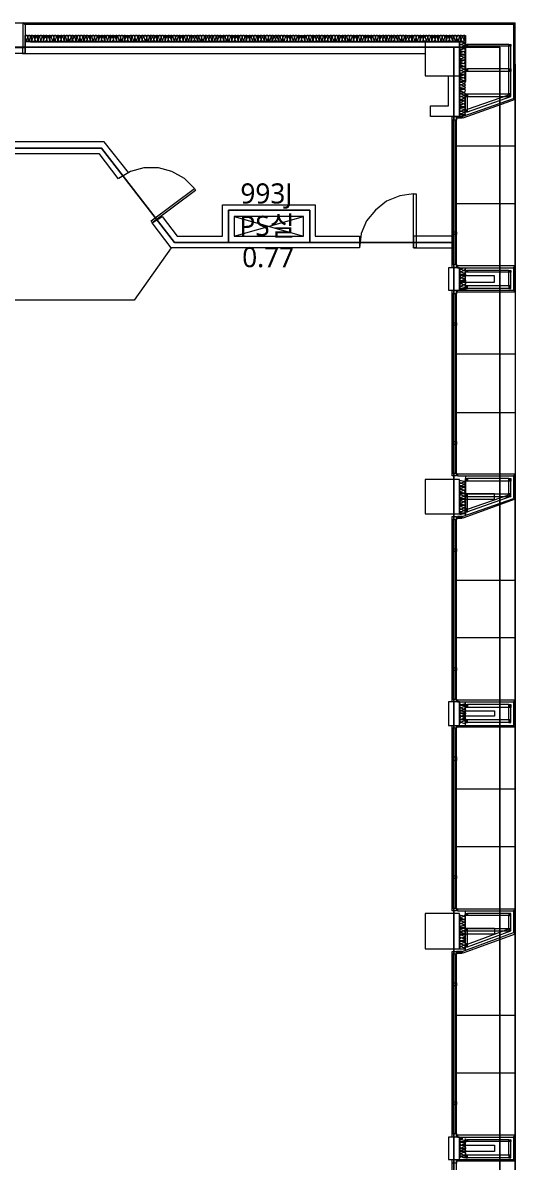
# Model space of a CAD drawing. Header units: millimetres. Extents: x -4048 to 127016, y -1911 to 106724.
# Drawn here: x 73513 to 82012, y 68490 to 88164 of the extents above; entities that cross this region are included whole.
import ezdxf

# ---------------------------------------------------------------- set-up
doc = ezdxf.new("R2010")
doc.units = ezdxf.units.MM
doc.layers.add('PDF_문자', color=7, linetype='Continuous')
doc.layers.add('PDF_형상', color=7, linetype='Continuous')
doc.styles.add('PDF 맑은 고딕', font='malgun.ttf')

msp = doc.modelspace()

# ---------------------------------------------------------------- linework, layer by layer
at = {"layer": 'PDF_형상', "lineweight": 5}
for points in [[(72323, 88164), (73520, 88164)], [(73552, 87635), (72292, 87635), (72292, 87946), (62245, 87946)], [(81141, 86562), (81126, 86562), (81079, 86547), (81063, 86547), (81048, 86562), (81048, 86578), (81063, 86578), (81079, 86578), (81126, 86578), (81141, 86578), (81157, 86593), (81141, 86609), (81126, 86609), (81079, 86593), (81063, 86593), (81048, 86609), (81048, 86624), (81063, 86640), (81079, 86640), (81063, 86640), (81048, 86656), (81048, 86671), (81063, 86687), (81079, 86687), (81126, 86671), (81141, 86671), (81157, 86687), (81141, 86702), (81126, 86702), (81079, 86702), (81063, 86702), (81048, 86702), (81048, 86718), (81063, 86733), (81079, 86733), (81126, 86718), (81141, 86718), (81157, 86733), (81141, 86749), (81126, 86764), (81079, 86749), (81063, 86749), (81048, 86764), (81048, 86780), (81063, 86780), (81079, 86780), (81126, 86764), (81141, 86780), (81157, 86796), (81141, 86811), (81126, 86811), (81079, 86796), (81063, 86796), (81048, 86811), (81048, 86827), (81063, 86827), (81079, 86827), (81126, 86827), (81141, 86827), (81157, 86842), (81141, 86858), (81126, 86858), (81079, 86842), (81063, 86842), (81048, 86858), (81048, 86873), (81063, 86889), (81079, 86889), (81063, 86889), (81048, 86904), (81048, 86920), (81063, 86936), (81079, 86936), (81126, 86920), (81141, 86920), (81157, 86936), (81141, 86951), (81126, 86951), (81079, 86951), (81063, 86951), (81048, 86951), (81048, 86967), (81063, 86982), (81079, 86982), (81126, 86967), (81141, 86967), (81157, 86998), (81141, 87013), (81126, 87013), (81079, 86998), (81063, 86998), (81048, 87013), (81048, 87029), (81063, 87029), (81079, 87029), (81126, 87029), (81141, 87029), (81157, 87044), (81141, 87060), (81126, 87060), (81079, 87044), (81063, 87044), (81048, 87060), (81048, 87075), (81063, 87091), (81079, 87091), (81063, 87091), (81048, 87107), (81048, 87122), (81063, 87138), (81079, 87138), (81126, 87122), (81141, 87122), (81157, 87138), (81141, 87153), (81126, 87153), (81079, 87153), (81063, 87153), (81048, 87153), (81048, 87169), (81063, 87184), (81079, 87184), (81126, 87169), (81141, 87169), (81157, 87184), (81141, 87200), (81126, 87215), (81079, 87200), (81063, 87200), (81048, 87200), (81048, 87215), (81063, 87231), (81079, 87231), (81126, 87215), (81141, 87231), (81157, 87247), (81141, 87262), (81126, 87262), (81079, 87247), (81063, 87247), (81048, 87262), (81048, 87278), (81063, 87278), (81079, 87278), (81126, 87278), (81141, 87278), (81157, 87293), (81141, 87309), (81126, 87309), (81079, 87293), (81063, 87293), (81048, 87309), (81048, 87324), (81063, 87340), (81079, 87340), (81063, 87340), (81048, 87355), (81048, 87371), (81063, 87387), (81079, 87387), (81126, 87371), (81141, 87371), (81157, 87387), (81141, 87402), (81126, 87402), (81079, 87402), (81063, 87402), (81048, 87402), (81048, 87418), (81063, 87433), (81079, 87433), (81126, 87418), (81141, 87418), (81157, 87433), (81141, 87464), (81126, 87464), (81079, 87449), (81063, 87449), (81048, 87464), (81048, 87480), (81063, 87480), (81079, 87480), (81126, 87464), (81141, 87480), (81157, 87495), (81141, 87511), (81126, 87511), (81079, 87495), (81063, 87495), (81048, 87511), (81048, 87527), (81063, 87527), (81079, 87527), (81126, 87527), (81141, 87527), (81157, 87542), (81141, 87558), (81126, 87558), (81079, 87542), (81063, 87542), (81048, 87558), (81048, 87573), (81063, 87589), (81079, 87589), (81126, 87573), (81141, 87573), (81157, 87589), (81141, 87604), (81126, 87604), (81079, 87604), (81063, 87604), (81048, 87604), (81048, 87620), (81063, 87635), (81079, 87635), (81126, 87620), (81141, 87620), (81157, 87635), (81141, 87651), (81126, 87666), (81079, 87651), (81063, 87651), (81048, 87651), (81048, 87666), (81063, 87682), (81079, 87682), (81126, 87666), (81141, 87666), (81157, 87698), (81141, 87713), (81126, 87713), (81079, 87698), (81063, 87698), (81048, 87713), (81048, 87729), (81063, 87729), (81079, 87729), (81126, 87729), (81141, 87729), (81157, 87744), (81141, 87760), (81126, 87760), (81079, 87744), (81063, 87744), (81048, 87760), (81048, 87775), (81063, 87791), (81079, 87791), (81063, 87791), (81048, 87806), (81048, 87822), (81063, 87838), (81079, 87838), (81126, 87822), (81141, 87822), (81157, 87838), (81141, 87853), (81141, 87869), (81141, 87915), (81141, 87931), (81141, 87946), (81126, 87946), (81110, 87931), (81110, 87915), (81126, 87869), (81126, 87853), (81110, 87838), (81079, 87853), (81079, 87869), (81095, 87915), (81095, 87931), (81079, 87946), (81063, 87946), (81063, 87931), (81063, 87915), (81063, 87869), (81063, 87853), (81048, 87838), (81032, 87853), (81032, 87869), (81048, 87915), (81048, 87931), (81032, 87946), (81017, 87946), (81017, 87931), (81001, 87915), (81001, 87931), (80986, 87946), (80970, 87946), (80955, 87931), (80955, 87915), (80970, 87869), (80970, 87853), (80955, 87838), (80939, 87853), (80939, 87869), (80939, 87915), (80939, 87931), (80939, 87946), (80924, 87946), (80908, 87931), (80908, 87915), (80924, 87869), (80924, 87853), (80908, 87838), (80892, 87853), (80877, 87869), (80892, 87915), (80892, 87931), (80892, 87946), (80877, 87946), (80861, 87931), (80861, 87915), (80877, 87869), (80861, 87853), (80846, 87838), (80830, 87853), (80830, 87869), (80846, 87915), (80846, 87931), (80830, 87946), (80815, 87946), (80815, 87931), (80815, 87915), (80815, 87869), (80815, 87853), (80799, 87838), (80784, 87853), (80784, 87869), (80799, 87915), (80799, 87931), (80784, 87946), (80768, 87946), (80752, 87931), (80752, 87915), (80752, 87931), (80737, 87946), (80721, 87946), (80706, 87931), (80706, 87915), (80721, 87869), (80721, 87853), (80706, 87838), (80690, 87853), (80690, 87869), (80690, 87915), (80690, 87931), (80690, 87946), (80675, 87946), (80659, 87931), (80659, 87915), (80675, 87869), (80675, 87853), (80659, 87838), (80644, 87853), (80628, 87869), (80644, 87915), (80644, 87931), (80628, 87946), (80612, 87946), (80612, 87931), (80612, 87915), (80628, 87869), (80612, 87853), (80597, 87838), (80581, 87853), (80581, 87869), (80597, 87915), (80597, 87931), (80581, 87946), (80566, 87946), (80566, 87931), (80566, 87915), (80566, 87869), (80566, 87853), (80550, 87838), (80535, 87853), (80535, 87869), (80550, 87915), (80550, 87931), (80535, 87946), (80519, 87946), (80504, 87931), (80504, 87915), (80488, 87931), (80488, 87946), (80472, 87946), (80457, 87931), (80457, 87915), (80472, 87869), (80472, 87853), (80457, 87838), (80441, 87853), (80426, 87869), (80441, 87915), (80441, 87931), (80441, 87946), (80426, 87946), (80410, 87931), (80410, 87915), (80426, 87869), (80426, 87853), (80395, 87838), (80379, 87853), (80379, 87869), (80395, 87915), (80395, 87931), (80379, 87946), (80364, 87946), (80364, 87931), (80364, 87915), (80364, 87869), (80364, 87853), (80348, 87838), (80333, 87853), (80333, 87869), (80348, 87915), (80348, 87931), (80333, 87946), (80317, 87946), (80301, 87931), (80301, 87915), (80301, 87931), (80286, 87946), (80270, 87946), (80255, 87931), (80255, 87915), (80270, 87869), (80270, 87853), (80255, 87838), (80239, 87853), (80239, 87869), (80239, 87915), (80239, 87931), (80239, 87946), (80224, 87946), (80208, 87931), (80208, 87915), (80224, 87869), (80224, 87853), (80208, 87838), (80193, 87853), (80177, 87869), (80193, 87915), (80193, 87931), (80177, 87946), (80161, 87931), (80161, 87915), (80177, 87869), (80161, 87853), (80146, 87838), (80130, 87853), (80130, 87869), (80146, 87915), (80146, 87931), (80130, 87946), (80115, 87946), (80115, 87931), (80115, 87915), (80115, 87869), (80115, 87853), (80099, 87838), (80084, 87853), (80084, 87869), (80099, 87915), (80099, 87931), (80084, 87946), (80068, 87946), (80053, 87931), (80053, 87915), (80053, 87931), (80037, 87946), (80021, 87946), (80006, 87931), (80006, 87915), (80021, 87869), (80021, 87853), (80006, 87838), (79990, 87853), (79990, 87869), (79990, 87915), (79990, 87931), (79990, 87946), (79975, 87946), (79959, 87931), (79959, 87915), (79975, 87869), (79975, 87853), (79959, 87838), (79928, 87853), (79928, 87869), (79944, 87915), (79944, 87931), (79928, 87946), (79913, 87946), (79913, 87931), (79913, 87915), (79928, 87869), (79913, 87853), (79897, 87838), (79881, 87853), (79881, 87869), (79897, 87915), (79897, 87931), (79881, 87946), (79866, 87946), (79866, 87931), (79866, 87915), (79866, 87869), (79866, 87853), (79850, 87838), (79835, 87853), (79835, 87869), (79850, 87915), (79850, 87931), (79835, 87946), (79819, 87946), (79804, 87931), (79804, 87915), (79819, 87869), (79819, 87853), (79804, 87838), (79788, 87853), (79788, 87869), (79788, 87915), (79788, 87931), (79788, 87946), (79773, 87946), (79757, 87931), (79757, 87915), (79773, 87869), (79773, 87853), (79757, 87838), (79742, 87853), (79726, 87869), (79742, 87915), (79742, 87931), (79742, 87946), (79726, 87946), (79710, 87931), (79710, 87915), (79726, 87869), (79726, 87853), (79695, 87838), (79679, 87853), (79679, 87869), (79695, 87915), (79695, 87931), (79679, 87946), (79664, 87946), (79664, 87931), (79664, 87915), (79664, 87869), (79664, 87853), (79648, 87838), (79633, 87853), (79633, 87869), (79648, 87915), (79648, 87931), (79633, 87946), (79617, 87946), (79602, 87931), (79602, 87915), (79602, 87931), (79586, 87946), (79570, 87946), (79555, 87931), (79555, 87915), (79570, 87869), (79570, 87853), (79555, 87838), (79539, 87853), (79539, 87869), (79539, 87915), (79539, 87931), (79539, 87946), (79524, 87946), (79508, 87931), (79508, 87915), (79524, 87869), (79524, 87853), (79508, 87838), (79493, 87853), (79477, 87869), (79493, 87915), (79493, 87931), (79477, 87946), (79462, 87946), (79462, 87931), (79462, 87915), (79477, 87869), (79462, 87853), (79446, 87838), (79430, 87853), (79430, 87869), (79446, 87915), (79446, 87931), (79430, 87946), (79415, 87946), (79415, 87931), (79415, 87915), (79415, 87869), (79415, 87853), (79399, 87838), (79384, 87853), (79384, 87869), (79399, 87915), (79399, 87931), (79384, 87946), (79368, 87946), (79353, 87931), (79353, 87915), (79353, 87931), (79337, 87946), (79322, 87946), (79306, 87931), (79306, 87915), (79322, 87869), (79322, 87853), (79306, 87838), (79290, 87853), (79290, 87869), (79290, 87915), (79290, 87931), (79290, 87946), (79275, 87946), (79259, 87931), (79259, 87915), (79275, 87869), (79275, 87853), (79259, 87838), (79228, 87853), (79228, 87869), (79244, 87915), (79244, 87931), (79228, 87946), (79213, 87946), (79213, 87931), (79213, 87915), (79213, 87869), (79213, 87853), (79197, 87838), (79182, 87853), (79182, 87869), (79197, 87915), (79197, 87931), (79182, 87946), (79166, 87946), (79151, 87931), (79151, 87915), (79151, 87931), (79135, 87946), (79119, 87946), (79104, 87931), (79104, 87915), (79119, 87869), (79119, 87853), (79104, 87838), (79088, 87853), (79088, 87869), (79088, 87915), (79088, 87931), (79088, 87946), (79073, 87946), (79057, 87931), (79057, 87915), (79073, 87869), (79073, 87853), (79057, 87838), (79042, 87853), (79026, 87869), (79042, 87915), (79042, 87931), (79042, 87946), (79026, 87946), (79011, 87931), (79011, 87915), (79026, 87869), (79011, 87853), (78995, 87838), (78979, 87853), (78979, 87869), (78995, 87915), (78995, 87931), (78979, 87946), (78964, 87946), (78964, 87931), (78964, 87915), (78964, 87869), (78964, 87853), (78948, 87838), (78933, 87853), (78933, 87869), (78948, 87915), (78948, 87931), (78933, 87946), (78917, 87946), (78902, 87931), (78902, 87915), (78902, 87931), (78886, 87946), (78871, 87946), (78855, 87931), (78855, 87915), (78871, 87869), (78871, 87853), (78855, 87838), (78839, 87853), (78839, 87869), (78839, 87915), (78839, 87931), (78839, 87946), (78824, 87946), (78808, 87931), (78808, 87915), (78824, 87869), (78824, 87853), (78808, 87838), (78777, 87853), (78777, 87869), (78793, 87915), (78793, 87931), (78777, 87946), (78762, 87946), (78762, 87931), (78762, 87915), (78777, 87869), (78762, 87853), (78746, 87838), (78731, 87853), (78731, 87869), (78746, 87915), (78746, 87931), (78731, 87946), (78715, 87946), (78715, 87931), (78715, 87915), (78715, 87869), (78715, 87853), (78699, 87838), (78684, 87853), (78684, 87869), (78699, 87915), (78699, 87931), (78684, 87946), (78668, 87946), (78653, 87931), (78653, 87915), (78668, 87869), (78668, 87853), (78653, 87838), (78637, 87853), (78637, 87869), (78637, 87915), (78637, 87931), (78637, 87946), (78622, 87946), (78606, 87931), (78606, 87915), (78622, 87869), (78622, 87853), (78606, 87838), (78591, 87853), (78575, 87869), (78591, 87915), (78591, 87931), (78591, 87946), (78575, 87946), (78560, 87931), (78560, 87915), (78575, 87869), (78575, 87853), (78544, 87838), (78528, 87853), (78528, 87869), (78544, 87915), (78544, 87931), (78528, 87946), (78513, 87946), (78513, 87931), (78513, 87915), (78513, 87869), (78513, 87853), (78497, 87838), (78482, 87853), (78482, 87869), (78497, 87915), (78497, 87931), (78482, 87946), (78466, 87946), (78451, 87931), (78451, 87915), (78451, 87931), (78435, 87946), (78420, 87946), (78404, 87931), (78404, 87915), (78420, 87869), (78420, 87853), (78404, 87838), (78388, 87853), (78388, 87869), (78388, 87915), (78388, 87931), (78388, 87946), (78373, 87946), (78357, 87931), (78357, 87915), (78373, 87869), (78373, 87853), (78357, 87838), (78342, 87853), (78326, 87869), (78342, 87915), (78342, 87931), (78326, 87946), (78311, 87931), (78311, 87915), (78326, 87869), (78311, 87853), (78295, 87838), (78280, 87853), (78280, 87869), (78295, 87915), (78295, 87931), (78280, 87946), (78264, 87946), (78264, 87931), (78264, 87915), (78264, 87869), (78264, 87853), (78248, 87838), (78233, 87853), (78233, 87869), (78248, 87915), (78248, 87931), (78233, 87946), (78217, 87946), (78202, 87931), (78202, 87915), (78202, 87931), (78186, 87946), (78171, 87946), (78155, 87931), (78155, 87915), (78171, 87869), (78171, 87853), (78155, 87838), (78140, 87853), (78140, 87869), (78140, 87915), (78140, 87931), (78140, 87946), (78124, 87946), (78108, 87931), (78108, 87915), (78124, 87869), (78124, 87853), (78108, 87838), (78077, 87853), (78077, 87869), (78093, 87915), (78093, 87931), (78077, 87946), (78062, 87946), (78062, 87931), (78062, 87915), (78077, 87869), (78062, 87853), (78046, 87838), (78031, 87853), (78031, 87869), (78046, 87915), (78046, 87931), (78031, 87946), (78015, 87946), (78015, 87931), (78000, 87915), (78000, 87931), (77984, 87946), (77968, 87946), (77953, 87931), (77953, 87915), (77968, 87869), (77968, 87853), (77953, 87838), (77937, 87853), (77937, 87869), (77937, 87915), (77937, 87931), (77937, 87946), (77922, 87946), (77906, 87931), (77906, 87915), (77922, 87869), (77922, 87853), (77906, 87838), (77891, 87853), (77875, 87869), (77891, 87915), (77891, 87931), (77891, 87946), (77875, 87946), (77860, 87931), (77860, 87915), (77875, 87869), (77860, 87853), (77844, 87838), (77829, 87853), (77829, 87869), (77844, 87915), (77844, 87931), (77829, 87946), (77813, 87946), (77813, 87931), (77813, 87915), (77813, 87869), (77813, 87853), (77797, 87838), (77782, 87853), (77782, 87869), (77797, 87915), (77797, 87931), (77782, 87946), (77766, 87946), (77751, 87931), (77751, 87915), (77751, 87931), (77735, 87946), (77720, 87946), (77704, 87931), (77704, 87915), (77720, 87869), (77720, 87853), (77704, 87838), (77689, 87853), (77689, 87869), (77689, 87915), (77689, 87931), (77689, 87946), (77673, 87946), (77657, 87931), (77657, 87915), (77673, 87869), (77673, 87853), (77657, 87838), (77642, 87853), (77626, 87869), (77642, 87915), (77642, 87931), (77626, 87946), (77611, 87946), (77611, 87931), (77611, 87915), (77626, 87869), (77611, 87853), (77595, 87838), (77580, 87853), (77580, 87869), (77595, 87915), (77595, 87931), (77580, 87946), (77564, 87946), (77564, 87931), (77564, 87915), (77564, 87869), (77564, 87853), (77549, 87838), (77533, 87853), (77533, 87869), (77549, 87915), (77549, 87931), (77533, 87946), (77517, 87946), (77502, 87931), (77502, 87915), (77486, 87931), (77486, 87946), (77471, 87946), (77455, 87931), (77455, 87915), (77471, 87869), (77471, 87853), (77455, 87838), (77440, 87853), (77440, 87869), (77440, 87915), (77440, 87931), (77440, 87946), (77424, 87946), (77409, 87931), (77409, 87915), (77424, 87869), (77424, 87853), (77393, 87838), (77377, 87853), (77377, 87869), (77393, 87915), (77393, 87931), (77377, 87946), (77362, 87946), (77362, 87931), (77362, 87915), (77362, 87869), (77362, 87853), (77346, 87838), (77331, 87853), (77331, 87869), (77346, 87915), (77346, 87931), (77331, 87946), (77315, 87946), (77300, 87931), (77300, 87915), (77300, 87931), (77284, 87946), (77269, 87946), (77253, 87931), (77253, 87915), (77269, 87869), (77269, 87853), (77253, 87838), (77238, 87853), (77238, 87869), (77238, 87915), (77238, 87931), (77238, 87946), (77222, 87946), (77206, 87931), (77206, 87915), (77222, 87869), (77222, 87853), (77206, 87838), (77191, 87853), (77175, 87869), (77191, 87915), (77191, 87931), (77191, 87946), (77175, 87946), (77160, 87931), (77160, 87915), (77175, 87869), (77160, 87853), (77144, 87838), (77129, 87853), (77129, 87869), (77144, 87915), (77144, 87931), (77129, 87946), (77113, 87946), (77113, 87931), (77113, 87915), (77113, 87869), (77113, 87853), (77098, 87838), (77082, 87853), (77082, 87869), (77098, 87915), (77098, 87931), (77082, 87946), (77066, 87946), (77051, 87931), (77051, 87915), (77051, 87931), (77035, 87946), (77020, 87946), (77004, 87931), (77004, 87915), (77020, 87869), (77020, 87853), (77004, 87838), (76989, 87853), (76989, 87869), (76989, 87915), (76989, 87931), (76989, 87946), (76973, 87946), (76958, 87931), (76958, 87915), (76973, 87869), (76973, 87853), (76958, 87838), (76926, 87853), (76926, 87869), (76942, 87915), (76942, 87931), (76926, 87946), (76911, 87946), (76911, 87931), (76911, 87915), (76926, 87869), (76911, 87853), (76895, 87838), (76880, 87853), (76880, 87869), (76895, 87915), (76895, 87931), (76880, 87946), (76864, 87946), (76864, 87931), (76864, 87915), (76864, 87869), (76864, 87853), (76849, 87838), (76833, 87853), (76833, 87869), (76849, 87915), (76849, 87931), (76833, 87946), (76818, 87946), (76802, 87931), (76802, 87915), (76818, 87869), (76818, 87853), (76802, 87838), (76786, 87853), (76786, 87869), (76786, 87915), (76786, 87931), (76786, 87946), (76771, 87946), (76755, 87931), (76755, 87915), (76771, 87869), (76771, 87853), (76755, 87838), (76740, 87853), (76724, 87869), (76740, 87915), (76740, 87931), (76740, 87946), (76724, 87946), (76709, 87931), (76709, 87915), (76724, 87869), (76724, 87853), (76693, 87838), (76678, 87853), (76678, 87869), (76693, 87915), (76693, 87931), (76678, 87946), (76662, 87946), (76662, 87931), (76662, 87915), (76662, 87869), (76662, 87853), (76647, 87838), (76631, 87853), (76631, 87869), (76647, 87915), (76647, 87931), (76631, 87946), (76615, 87946), (76600, 87931), (76600, 87915), (76600, 87931), (76584, 87946), (76569, 87946), (76553, 87931), (76553, 87915), (76569, 87869), (76569, 87853), (76553, 87838), (76538, 87853), (76538, 87869), (76538, 87915), (76538, 87931), (76538, 87946), (76522, 87946), (76507, 87931), (76507, 87915), (76522, 87869), (76522, 87853), (76507, 87838), (76491, 87853), (76475, 87869), (76491, 87915), (76491, 87931), (76475, 87946), (76460, 87931), (76460, 87915), (76475, 87869), (76460, 87853), (76444, 87838), (76429, 87853), (76429, 87869), (76444, 87915), (76444, 87931), (76429, 87946), (76413, 87946), (76413, 87931), (76413, 87915), (76413, 87869), (76413, 87853), (76398, 87838), (76382, 87853), (76382, 87869), (76398, 87915), (76398, 87931), (76382, 87946), (76367, 87946), (76351, 87931), (76351, 87915), (76351, 87931), (76335, 87946), (76320, 87946), (76304, 87931), (76304, 87915), (76320, 87869), (76320, 87853), (76304, 87838), (76289, 87853), (76289, 87869), (76289, 87915), (76289, 87931), (76289, 87946), (76273, 87946), (76258, 87931), (76258, 87915), (76273, 87869), (76273, 87853), (76258, 87838), (76227, 87853), (76227, 87869), (76242, 87915), (76242, 87931), (76227, 87946), (76211, 87946), (76211, 87931), (76211, 87915), (76211, 87869), (76211, 87853), (76195, 87838), (76180, 87853), (76180, 87869), (76195, 87915), (76195, 87931), (76180, 87946), (76164, 87946), (76164, 87931), (76149, 87915), (76149, 87931), (76133, 87946), (76118, 87946), (76102, 87931), (76102, 87915), (76118, 87869), (76118, 87853), (76102, 87838), (76087, 87853), (76087, 87869), (76087, 87915), (76087, 87931), (76087, 87946), (76071, 87946), (76056, 87931), (76056, 87915), (76071, 87869), (76071, 87853), (76056, 87838), (76040, 87853), (76024, 87869), (76040, 87915), (76040, 87931), (76040, 87946), (76024, 87946), (76009, 87931), (76009, 87915), (76024, 87869), (76009, 87853), (75993, 87838), (75978, 87853), (75978, 87869), (75993, 87915), (75993, 87931), (75978, 87946), (75962, 87946), (75962, 87931), (75962, 87915), (75962, 87869), (75962, 87853), (75947, 87838), (75931, 87853), (75931, 87869), (75947, 87915), (75947, 87931), (75931, 87946), (75916, 87946), (75900, 87931), (75900, 87915), (75900, 87931), (75884, 87946), (75869, 87946), (75853, 87931), (75853, 87915), (75869, 87869), (75869, 87853), (75853, 87838), (75838, 87853), (75838, 87869), (75838, 87915), (75838, 87931), (75838, 87946), (75822, 87946), (75807, 87931), (75807, 87915), (75822, 87869), (75822, 87853), (75807, 87838), (75791, 87853), (75776, 87869), (75791, 87915), (75791, 87931), (75776, 87946), (75760, 87946), (75760, 87931), (75760, 87915), (75776, 87869), (75760, 87853), (75744, 87838), (75729, 87853), (75729, 87869), (75744, 87915), (75744, 87931), (75729, 87946), (75713, 87946), (75713, 87931), (75713, 87915), (75713, 87869), (75713, 87853), (75698, 87838), (75682, 87853), (75682, 87869), (75698, 87915), (75698, 87931), (75682, 87946), (75667, 87946), (75651, 87931), (75651, 87915), (75636, 87931), (75636, 87946), (75620, 87946), (75604, 87931), (75604, 87915), (75620, 87869), (75620, 87853), (75604, 87838), (75589, 87853), (75573, 87869), (75589, 87915), (75589, 87931), (75589, 87946), (75573, 87946), (75558, 87931), (75558, 87915), (75573, 87869), (75573, 87853), (75542, 87838), (75527, 87853), (75527, 87869), (75542, 87915), (75542, 87931), (75527, 87946), (75511, 87946), (75511, 87931), (75511, 87915), (75511, 87869), (75511, 87853), (75496, 87838), (75480, 87853), (75480, 87869), (75496, 87915), (75496, 87931), (75480, 87946), (75465, 87946), (75449, 87931), (75449, 87915), (75449, 87931), (75433, 87946), (75418, 87946), (75402, 87931), (75402, 87915), (75418, 87869), (75418, 87853), (75402, 87838), (75387, 87853), (75387, 87869), (75387, 87915), (75387, 87931), (75387, 87946), (75371, 87946), (75356, 87931), (75356, 87915), (75371, 87869), (75371, 87853), (75356, 87838), (75340, 87853), (75325, 87869), (75340, 87915), (75340, 87931), (75325, 87946), (75309, 87931), (75309, 87915), (75325, 87869), (75309, 87853), (75293, 87838), (75278, 87853), (75278, 87869), (75293, 87915), (75293, 87931), (75278, 87946), (75262, 87946), (75262, 87931), (75262, 87915), (75262, 87869), (75262, 87853), (75247, 87838), (75231, 87853), (75231, 87869), (75247, 87915), (75247, 87931), (75231, 87946), (75216, 87946), (75200, 87931), (75200, 87915), (75200, 87931), (75185, 87946), (75169, 87946), (75153, 87931), (75153, 87915), (75169, 87869), (75169, 87853), (75153, 87838), (75138, 87853), (75138, 87869), (75138, 87915), (75138, 87931), (75138, 87946), (75122, 87946), (75107, 87931), (75107, 87915), (75122, 87869), (75122, 87853), (75107, 87838), (75076, 87853), (75076, 87869), (75091, 87915), (75091, 87931), (75076, 87946), (75060, 87946), (75060, 87931), (75060, 87915), (75076, 87869), (75060, 87853), (75045, 87838), (75029, 87853), (75029, 87869), (75045, 87915), (75045, 87931), (75029, 87946), (75013, 87946), (75013, 87931), (75013, 87915), (75013, 87869), (75013, 87853), (74998, 87838), (74982, 87853), (74982, 87869), (74998, 87915), (74998, 87931), (74982, 87946), (74967, 87946), (74951, 87931), (74951, 87915), (74967, 87869), (74967, 87853), (74951, 87838), (74936, 87853), (74936, 87869), (74936, 87915), (74936, 87931), (74936, 87946), (74920, 87946), (74905, 87931), (74905, 87915), (74920, 87869), (74920, 87853), (74905, 87838), (74889, 87853), (74874, 87869), (74889, 87915), (74889, 87931), (74889, 87946), (74874, 87946), (74858, 87931), (74858, 87915), (74874, 87869), (74874, 87853), (74842, 87838), (74827, 87853), (74827, 87869), (74842, 87915), (74842, 87931), (74827, 87946), (74811, 87946), (74811, 87931), (74811, 87915), (74811, 87869), (74811, 87853), (74796, 87838), (74780, 87853), (74780, 87869), (74796, 87915), (74796, 87931), (74780, 87946), (74765, 87946), (74749, 87931), (74749, 87915), (74749, 87931), (74734, 87946), (74718, 87946), (74702, 87931), (74702, 87915), (74718, 87869), (74718, 87853), (74702, 87838), (74687, 87853), (74687, 87869), (74687, 87915), (74687, 87931), (74687, 87946), (74671, 87946), (74656, 87931), (74656, 87915), (74671, 87869), (74671, 87853), (74656, 87838), (74640, 87853), (74625, 87869), (74640, 87915), (74640, 87931), (74625, 87946), (74609, 87946), (74609, 87931), (74609, 87915), (74625, 87869), (74609, 87853), (74594, 87838), (74578, 87853), (74578, 87869), (74594, 87915), (74594, 87931), (74578, 87946), (74562, 87946), (74562, 87931), (74562, 87915), (74562, 87869), (74562, 87853), (74547, 87838), (74531, 87853), (74531, 87869), (74547, 87915), (74547, 87931), (74531, 87946), (74516, 87946), (74500, 87931), (74500, 87915), (74500, 87931), (74485, 87946), (74469, 87946), (74454, 87931), (74454, 87915), (74469, 87869), (74469, 87853), (74454, 87838), (74438, 87853), (74438, 87869), (74438, 87915), (74438, 87931), (74438, 87946), (74422, 87946), (74407, 87931), (74407, 87915), (74422, 87869), (74422, 87853), (74407, 87838), (74376, 87853), (74376, 87869), (74391, 87915), (74391, 87931), (74376, 87946), (74360, 87946), (74360, 87931), (74360, 87915), (74360, 87869), (74360, 87853), (74345, 87838), (74329, 87853), (74329, 87869), (74345, 87915), (74345, 87931), (74329, 87946), (74314, 87946), (74298, 87931), (74298, 87915), (74298, 87931), (74282, 87946), (74267, 87946), (74251, 87931), (74251, 87915), (74267, 87869), (74267, 87853), (74251, 87838), (74236, 87853), (74236, 87869), (74236, 87915), (74236, 87931), (74236, 87946), (74220, 87946), (74205, 87931), (74205, 87915), (74220, 87869), (74220, 87853), (74205, 87838), (74189, 87853), (74174, 87869), (74189, 87915), (74189, 87931), (74189, 87946), (74174, 87946), (74158, 87931), (74158, 87915), (74174, 87869), (74158, 87853), (74143, 87838), (74127, 87853), (74127, 87869), (74143, 87915), (74143, 87931), (74127, 87946), (74111, 87946), (74111, 87931), (74111, 87915), (74111, 87869), (74111, 87853), (74096, 87838), (74080, 87853), (74080, 87869), (74096, 87915), (74096, 87931), (74080, 87946), (74065, 87946), (74049, 87931), (74049, 87915), (74049, 87931), (74034, 87946), (74018, 87946), (74003, 87931), (74003, 87915), (74018, 87869), (74018, 87853), (74003, 87838), (73987, 87853), (73987, 87869), (73987, 87915), (73987, 87931), (73987, 87946), (73971, 87946), (73956, 87931), (73956, 87915), (73971, 87869), (73971, 87853), (73956, 87838), (73925, 87853), (73925, 87869), (73940, 87915), (73940, 87931), (73925, 87946), (73909, 87946), (73909, 87931), (73909, 87915), (73925, 87869), (73909, 87853), (73894, 87838), (73878, 87853), (73878, 87869), (73894, 87915), (73894, 87931), (73878, 87946), (73863, 87946), (73863, 87931), (73863, 87915), (73863, 87869), (73863, 87853), (73847, 87838), (73831, 87853), (73831, 87869), (73847, 87915), (73847, 87931), (73831, 87946), (73816, 87946), (73800, 87931), (73800, 87915), (73816, 87869), (73816, 87853), (73800, 87838), (73785, 87853), (73785, 87869), (73785, 87915), (73785, 87931), (73785, 87946), (73769, 87946), (73754, 87931), (73754, 87915), (73769, 87869), (73769, 87853), (73754, 87838), (73738, 87853), (73723, 87869), (73738, 87915), (73738, 87931), (73738, 87946), (73723, 87946), (73707, 87931), (73707, 87915), (73723, 87869), (73723, 87853), (73691, 87838), (73676, 87853), (73676, 87869), (73691, 87915), (73691, 87931), (73676, 87946), (73660, 87946), (73660, 87931), (73660, 87915), (73660, 87869), (73660, 87853), (73645, 87838), (73629, 87853), (73629, 87869), (73645, 87915), (73645, 87931), (73629, 87946), (73614, 87946), (73598, 87931), (73598, 87915), (73598, 87931), (73583, 87946), (73567, 87946), (73552, 87931), (73552, 87915), (73567, 87869), (73567, 87853), (73552, 87838)], [(73552, 87635), (73552, 87946), (73552, 87635)], [(73552, 87946), (81157, 87946), (81157, 87153)], [(81048, 86547), (81048, 87838), (73552, 87838), (73552, 87635), (80457, 87635)], [(73645, 87838), (81048, 87838), (81048, 87153)], [(80457, 87838), (80457, 87247), (81048, 87247), (81048, 86547), (80550, 86547), (80550, 86733), (80861, 86733), (80861, 87247)], [(81903, 87791), (81188, 87791), (81157, 87760)], [(81157, 86656), (81188, 86624), (81934, 86889), (81903, 86936), (81903, 87760)], [(81934, 87791), (81903, 87760), (81188, 87760)], [(81934, 86936), (81934, 87760)], [(62447, 67479), (62447, 84369), (62447, 87744), (80955, 87744), (81748, 87744), (81748, 67479)], [(73552, 87729), (72292, 87729)], [(81748, 42470), (81748, 87744), (80955, 87744), (80955, 64711)], [(81903, 87371), (81188, 87371), (81157, 87324)], [(81934, 87371), (81903, 87324), (81188, 87324)], [(82012, 87449), (82012, 42844), (82012, 45985)], [(81188, 86640), (81188, 86889), (81157, 86889), (81157, 86936), (81188, 86936), (81188, 86889), (81157, 86936), (81903, 86936)], [(81157, 86640), (81157, 86889), (81903, 86889)], [(81188, 86671), (81903, 86920)], [(82012, 83965), (82012, 86842)], [(80924, 83934), (80924, 86547)], [(80939, 83996), (80939, 86484)], [(80986, 83996), (80986, 86484)], [(81001, 83934), (81001, 86547)], [(68232, 85474), (68575, 85909), (74827, 85909), (75153, 85474), (75340, 85582), (74920, 86111), (68466, 86111), (68061, 85582), (68232, 85474), (68030, 85598), (67797, 85660), (67548, 85660), (67315, 85598), (67097, 85474), (66926, 85302)], [(82012, 86033), (81001, 86033)], [(76475, 85302), (76304, 85474), (76087, 85598), (75853, 85660), (75604, 85660), (75371, 85598), (75169, 85474)], [(80255, 85209), (80021, 85178), (79788, 85085), (79602, 84929), (79446, 84743), (79353, 84525), (79322, 84276)], [(82012, 85038), (81001, 85038)], [(77160, 84820), (78357, 84478)], [(77160, 84478), (78357, 84820)], [(80955, 84478), (80255, 84478), (80255, 84276), (80955, 84276)], [(76071, 84276), (75433, 83374), (67968, 83374), (67315, 84276)], [(81048, 83934), (81063, 83918), (81079, 83918), (81126, 83934), (81141, 83934), (81157, 83918), (81157, 83903), (81141, 83903), (81126, 83887), (81079, 83903), (81063, 83903), (81048, 83887), (81063, 83872), (81079, 83872), (81126, 83887), (81141, 83887), (81157, 83872), (81157, 83856), (81141, 83841), (81126, 83841), (81079, 83856), (81063, 83856), (81048, 83841), (81063, 83825), (81079, 83825), (81126, 83825), (81141, 83825), (81157, 83825), (81157, 83809), (81141, 83794), (81126, 83794), (81079, 83809), (81063, 83809), (81048, 83794)], [(81157, 83545), (81157, 83934)], [(81903, 83887), (81188, 83887), (81157, 83856)], [(81934, 83576), (81903, 83623), (81903, 83856), (81188, 83856)], [(81934, 83887), (81903, 83856)], [(81934, 83623), (81934, 83856)], [(81048, 83685), (81063, 83669), (81079, 83669), (81126, 83685), (81141, 83685), (81157, 83669), (81157, 83654), (81141, 83638), (81126, 83638), (81079, 83654), (81063, 83654), (81048, 83638), (81063, 83623), (81079, 83623), (81126, 83638), (81141, 83638), (81157, 83623), (81157, 83607), (81141, 83592), (81126, 83592), (81079, 83607), (81063, 83607), (81048, 83592), (81063, 83576), (81079, 83576), (81126, 83576), (81141, 83576), (81157, 83576), (81157, 83561), (81141, 83545), (81126, 83545), (81079, 83561), (81063, 83561), (81048, 83545)], [(81903, 83576), (81188, 83576), (81157, 83623)], [(81903, 83623), (81188, 83623)], [(80924, 80341), (80924, 83545)], [(80939, 80388), (80939, 83483)], [(80986, 80388), (80986, 83483)], [(81001, 80341), (81001, 83545)], [(82012, 83514), (82012, 80357)], [(82012, 82441), (81001, 82441)], [(82012, 81430), (81001, 81430)], [(81157, 80341), (81157, 79657), (81157, 79672), (81141, 79688), (81126, 79688), (81079, 79672), (81063, 79672), (81048, 79688), (81048, 79703), (81063, 79703), (81079, 79703), (81126, 79703), (81141, 79703), (81157, 79719), (81141, 79735), (81126, 79735), (81079, 79719), (81063, 79719), (81048, 79735), (81048, 79750), (81063, 79766), (81079, 79766), (81126, 79750), (81141, 79750), (81157, 79766)], [(81903, 80294), (81188, 80294), (81157, 80248)], [(81934, 80294), (81903, 80248)], [(81188, 79750), (81188, 79983), (81157, 80030), (81903, 80030), (81934, 79983), (81188, 79719), (81157, 79766), (81141, 79781), (81126, 79781), (81079, 79766), (81063, 79766), (81048, 79781), (81048, 79797), (81063, 79812), (81079, 79812), (81126, 79797), (81141, 79797), (81157, 79812), (81141, 79828), (81126, 79828), (81079, 79828), (81063, 79828), (81048, 79828), (81048, 79843), (81063, 79859), (81079, 79859), (81126, 79843), (81141, 79843), (81157, 79859), (81141, 79890), (81126, 79890), (81141, 79906), (81157, 79921), (81141, 79937), (81126, 79937), (81079, 79921), (81063, 79921), (81048, 79937), (81048, 79952), (81063, 79952), (81079, 79952), (81126, 79952), (81141, 79952), (81157, 79968), (81141, 79983), (81126, 79983), (81079, 79968), (81063, 79968), (81048, 79983), (81048, 79999), (81063, 80015), (81079, 80015), (81126, 79999), (81141, 79999), (81157, 80015), (81141, 80030), (81126, 80030), (81079, 80030), (81063, 80030), (81048, 80030), (81048, 80046), (81063, 80061), (81079, 80061), (81126, 80046), (81141, 80046), (81157, 80061), (81141, 80077), (81126, 80092), (81141, 80092), (81157, 80123), (81141, 80139), (81126, 80139), (81079, 80123), (81063, 80123), (81048, 80139), (81048, 80155), (81063, 80155), (81079, 80155), (81126, 80155), (81141, 80155), (81157, 80170), (81141, 80186), (81126, 80186), (81079, 80170), (81063, 80170), (81048, 80186), (81048, 80201), (81063, 80217), (81079, 80217), (81126, 80201), (81141, 80201), (81157, 80217), (81141, 80232), (81126, 80232), (81079, 80217), (81063, 80217), (81048, 80232), (81048, 80248), (81063, 80263), (81079, 80263), (81126, 80248), (81141, 80248), (81157, 80263)], [(81903, 80030), (81903, 80248), (81188, 80248)], [(81934, 80030), (81934, 80248)], [(81048, 79937), (81654, 79937), (81654, 80030), (81048, 80030)], [(81157, 79750), (81157, 79983), (81903, 79983)], [(81188, 79766), (81903, 80015)], [(82012, 76453), (82012, 79937)], [(80924, 76437), (80924, 79641)], [(80939, 76484), (80939, 79579)], [(80986, 76484), (80986, 79579)], [(81001, 76437), (81001, 79641)], [(82012, 78537), (81001, 78537)], [(82012, 77542), (81001, 77542)], [(81048, 76422), (81063, 76391), (81079, 76391), (81126, 76406), (81141, 76406), (81157, 76391), (81157, 76375), (81141, 76375), (81126, 76375), (81079, 76375), (81063, 76375), (81048, 76360), (81063, 76344), (81079, 76344), (81126, 76360), (81141, 76360), (81157, 76344), (81157, 76329), (81141, 76329), (81126, 76313), (81079, 76329), (81063, 76329), (81048, 76313), (81063, 76297), (81079, 76297), (81126, 76313), (81141, 76313), (81157, 76297), (81157, 76282), (81141, 76266), (81126, 76266), (81079, 76282), (81063, 76282), (81048, 76266), (81063, 76251), (81079, 76251), (81126, 76251), (81141, 76251), (81157, 76251), (81157, 76235), (81141, 76220), (81126, 76220), (81079, 76235), (81063, 76235), (81048, 76220), (81063, 76204), (81079, 76189), (81063, 76173), (81048, 76157), (81063, 76142), (81079, 76142), (81126, 76157), (81141, 76157), (81157, 76142), (81157, 76126), (81141, 76126), (81126, 76126), (81079, 76126), (81063, 76126), (81048, 76111), (81063, 76095), (81079, 76095), (81126, 76111), (81141, 76111), (81157, 76095), (81157, 76080), (81141, 76064), (81126, 76064), (81079, 76080), (81063, 76080), (81048, 76064)], [(81157, 76033), (81157, 76437)], [(81903, 76391), (81188, 76391), (81157, 76344)], [(81934, 76080), (81903, 76126), (81903, 76344), (81188, 76344)], [(81934, 76391), (81903, 76344)], [(81934, 76126), (81934, 76344)], [(81048, 76282), (81654, 76282), (81654, 76189), (81048, 76189)], [(80924, 72829), (80924, 76033)], [(80939, 72876), (80939, 75986)], [(80986, 72876), (80986, 75986)], [(81001, 72829), (81001, 76033)], [(81903, 76080), (81188, 76080), (81157, 76126)], [(81903, 76126), (81188, 76126)], [(82012, 72860), (82012, 76002)], [(82012, 74929), (81001, 74929)], [(82012, 73933), (81001, 73933)], [(81157, 72254), (81188, 72207), (81934, 72487), (81903, 72518), (81157, 72518), (81141, 72503), (81126, 72487), (81141, 72471), (81157, 72456), (81141, 72440), (81126, 72440), (81079, 72456), (81063, 72456), (81048, 72440), (81048, 72425), (81063, 72425), (81079, 72425), (81126, 72425), (81141, 72425), (81157, 72409), (81141, 72394), (81126, 72394), (81079, 72409), (81063, 72409), (81048, 72394), (81048, 72378), (81063, 72363), (81079, 72363), (81126, 72378), (81141, 72378), (81157, 72363), (81141, 72347), (81126, 72347), (81079, 72363), (81063, 72363), (81048, 72347), (81048, 72331), (81063, 72316), (81079, 72316), (81126, 72331), (81141, 72331), (81157, 72316), (81141, 72300), (81126, 72300), (81079, 72300), (81063, 72300), (81048, 72300), (81048, 72285), (81063, 72269), (81079, 72269), (81126, 72285), (81141, 72285), (81157, 72269), (81141, 72238), (81126, 72238), (81141, 72223), (81157, 72207), (81141, 72192), (81126, 72192), (81079, 72207), (81063, 72207), (81048, 72192), (81048, 72176), (81063, 72176), (81079, 72176), (81126, 72176), (81141, 72176), (81157, 72160), (81157, 72145), (81157, 72829)], [(81188, 72238), (81188, 72487), (81157, 72518), (81141, 72534), (81126, 72534), (81079, 72518), (81063, 72518), (81048, 72534), (81048, 72549), (81063, 72549), (81079, 72549), (81126, 72549), (81141, 72549), (81157, 72565), (81141, 72580), (81126, 72580), (81079, 72565), (81063, 72565), (81048, 72580), (81048, 72596), (81063, 72611), (81079, 72611), (81126, 72596), (81141, 72596), (81157, 72611), (81141, 72627), (81126, 72627), (81079, 72611), (81063, 72611), (81048, 72627), (81048, 72643), (81063, 72658), (81079, 72658), (81126, 72643), (81141, 72643), (81157, 72658), (81141, 72674), (81126, 72674), (81079, 72674), (81063, 72674), (81048, 72674), (81048, 72689), (81063, 72705), (81079, 72705), (81126, 72689), (81141, 72689), (81157, 72705), (81141, 72736), (81126, 72736), (81141, 72751), (81157, 72767)], [(81903, 72783), (81903, 72751), (81934, 72751), (81934, 72783), (81903, 72783), (81188, 72783), (81157, 72751)], [(81188, 72254), (81903, 72518), (81903, 72751), (81188, 72751)], [(81934, 72783), (81903, 72751)], [(81934, 72518), (81934, 72751)], [(81048, 72534), (81654, 72534), (81654, 72425), (81048, 72425)], [(81157, 72238), (81157, 72487), (81903, 72487)], [(82012, 68957), (82012, 72425)], [(80924, 68925), (80924, 72129)], [(80939, 68988), (80939, 72083)], [(80986, 68988), (80986, 72083)], [(81001, 68925), (81001, 72129), (81095, 72129), (81095, 72098), (81001, 72098), (81095, 72098), (81095, 72129), (81001, 72129)], [(82012, 71025), (81001, 71025)], [(82012, 70030), (81001, 70030)], [(81110, 68894), (81079, 68894), (81063, 68894), (81048, 68910)], [(81141, 68894), (81157, 68894), (81157, 68879), (81141, 68863), (81126, 68863), (81079, 68879), (81063, 68879), (81048, 68863), (81063, 68848), (81079, 68848), (81126, 68848), (81141, 68848), (81157, 68848), (81157, 68832), (81141, 68817), (81126, 68817), (81079, 68832), (81063, 68832), (81048, 68817), (81063, 68801), (81079, 68785), (81063, 68770), (81048, 68754), (81063, 68739), (81079, 68739), (81126, 68754), (81141, 68754), (81157, 68739), (81157, 68723), (81141, 68723), (81126, 68723), (81079, 68723), (81063, 68723), (81048, 68708), (81063, 68692), (81079, 68692), (81126, 68708), (81141, 68708), (81157, 68692), (81157, 68677), (81141, 68661), (81126, 68661), (81079, 68677), (81063, 68677), (81048, 68661), (81063, 68645), (81079, 68645), (81126, 68661), (81141, 68661), (81157, 68645), (81157, 68630), (81141, 68614), (81126, 68614), (81079, 68630), (81063, 68630), (81048, 68614), (81063, 68599), (81079, 68599), (81126, 68599), (81141, 68599), (81157, 68599), (81157, 68583), (81141, 68568), (81126, 68568), (81079, 68583), (81063, 68583), (81048, 68568)], [(81157, 68568), (81157, 68894)], [(81903, 68879), (81188, 68879), (81157, 68848)], [(81934, 68879), (81903, 68848)], [(81048, 68785), (81654, 68785), (81654, 68677), (81048, 68677)], [(81934, 68568), (81903, 68614), (81903, 68848), (81188, 68848)], [(81934, 68614), (81934, 68848)], [(80924, 65333), (80924, 68537)], [(81001, 65333), (81001, 68537)], [(81903, 68568), (81188, 68568), (81157, 68614)], [(81903, 68614), (81188, 68614)], [(82012, 65348), (82012, 68506)]]:
    msp.add_lwpolyline(points, dxfattribs=at)
for points in [[(73552, 87744), (73520, 87744), (73520, 88164), (73552, 88133)], [(73552, 88133), (73520, 88164), (82012, 88164), (81981, 88133)], [(81981, 86858), (82012, 86842), (82012, 88164), (81981, 88133)], [(73598, 87915), (73583, 87869), (73583, 87853), (73598, 87838), (73614, 87853), (73614, 87869)], [(74049, 87915), (74034, 87869), (74034, 87853), (74049, 87838), (74065, 87853), (74065, 87869)], [(74298, 87915), (74282, 87869), (74282, 87853), (74298, 87838), (74314, 87853), (74314, 87869)], [(74500, 87915), (74485, 87869), (74485, 87853), (74500, 87838), (74516, 87853), (74516, 87869)], [(74749, 87915), (74734, 87869), (74734, 87853), (74749, 87838), (74765, 87853), (74765, 87869)], [(75200, 87915), (75185, 87869), (75185, 87853), (75200, 87838), (75216, 87853), (75216, 87869)], [(75449, 87915), (75433, 87869), (75433, 87853), (75449, 87838), (75465, 87853), (75465, 87869)], [(75651, 87915), (75636, 87869), (75636, 87853), (75651, 87838), (75667, 87853), (75667, 87869)], [(75900, 87915), (75884, 87869), (75884, 87853), (75900, 87838), (75916, 87853), (75916, 87869)], [(76149, 87915), (76133, 87869), (76133, 87853), (76149, 87838), (76164, 87853), (76164, 87869)], [(76351, 87915), (76335, 87869), (76335, 87853), (76351, 87838), (76367, 87853), (76367, 87869)], [(76600, 87915), (76584, 87869), (76584, 87853), (76600, 87838), (76615, 87853), (76615, 87869)], [(77051, 87915), (77035, 87869), (77035, 87853), (77051, 87838), (77066, 87853), (77066, 87869)], [(77300, 87915), (77284, 87869), (77284, 87853), (77300, 87838), (77315, 87853), (77315, 87869)], [(77502, 87915), (77486, 87869), (77486, 87853), (77502, 87838), (77517, 87853), (77517, 87869)], [(77751, 87915), (77735, 87869), (77735, 87853), (77751, 87838), (77766, 87853), (77766, 87869)], [(78000, 87915), (77984, 87869), (77984, 87853), (78000, 87838), (78015, 87853), (78015, 87869)], [(78202, 87915), (78186, 87869), (78186, 87853), (78202, 87838), (78217, 87853), (78217, 87869)], [(78451, 87915), (78435, 87869), (78435, 87853), (78451, 87838), (78466, 87853), (78466, 87869)], [(78902, 87915), (78886, 87869), (78886, 87853), (78902, 87838), (78917, 87853), (78917, 87869)], [(79151, 87915), (79135, 87869), (79135, 87853), (79151, 87838), (79166, 87853), (79166, 87869)], [(79353, 87915), (79337, 87869), (79337, 87853), (79353, 87838), (79368, 87853), (79368, 87869)], [(79602, 87915), (79586, 87869), (79586, 87853), (79602, 87838), (79617, 87853), (79617, 87869)], [(80053, 87915), (80037, 87869), (80037, 87853), (80053, 87838), (80068, 87853), (80068, 87869)], [(80301, 87915), (80286, 87869), (80286, 87853), (80301, 87838), (80317, 87853), (80317, 87869)], [(81048, 87838), (80457, 87838), (80457, 87247), (81048, 87247)], [(80504, 87915), (80488, 87869), (80488, 87853), (80504, 87838), (80519, 87853), (80519, 87869)], [(80752, 87915), (80737, 87869), (80737, 87853), (80752, 87838), (80768, 87853), (80768, 87869)], [(81001, 87915), (80986, 87869), (80986, 87853), (81001, 87838), (81017, 87853), (81017, 87869)], [(81079, 87791), (81126, 87775), (81141, 87775), (81157, 87791), (81141, 87806), (81126, 87806)], [(81157, 87791), (81188, 87791), (81188, 87760), (81157, 87760)], [(81903, 87791), (81934, 87791), (81934, 87760), (81903, 87760)], [(62447, 84369), (64935, 84369), (64935, 84929), (66335, 84929), (66335, 84369), (67268, 84369), (68512, 86002), (74874, 86002), (76133, 84369), (77066, 84369), (77066, 84929), (78466, 84929), (78466, 84369), (80955, 84369), (80955, 87744), (62447, 87744)], [(73552, 87729), (73505, 87729), (73505, 87635), (73552, 87635)], [(81079, 87340), (81126, 87324), (81141, 87324), (81157, 87340), (81141, 87355), (81126, 87355)], [(81157, 87371), (81188, 87371), (81188, 87324), (81157, 87324)], [(81903, 87371), (81934, 87371), (81934, 87324), (81903, 87324)], [(81079, 87091), (81126, 87075), (81141, 87075), (81157, 87091), (81141, 87107), (81126, 87107)], [(81079, 86889), (81126, 86873), (81141, 86873), (81157, 86889), (81141, 86904), (81126, 86904)], [(81110, 86516), (81095, 86547), (81981, 86858), (82012, 86842)], [(81903, 86889), (81934, 86889), (81934, 86936), (81903, 86936)], [(81079, 86640), (81126, 86624), (81141, 86624), (81157, 86640), (81141, 86656), (81126, 86656)], [(81157, 86624), (81188, 86624), (81188, 86656), (81157, 86656)], [(80924, 86484), (80924, 86547), (81001, 86547), (81001, 86484)], [(81017, 86547), (81095, 86547), (81095, 86516), (81017, 86516)], [(67268, 84369), (66335, 84369), (64935, 84369), (62447, 84369), (62447, 67479), (67502, 67479), (67502, 64711), (69897, 64711), (69897, 67479), (73505, 67479), (73505, 64711), (75900, 64711), (75900, 67479), (80955, 67479), (80955, 84369), (78466, 84369), (77066, 84369), (76133, 84369), (74874, 86002), (68512, 86002)], [(75744, 84711), (75729, 84743), (76475, 85302), (76491, 85271)], [(80301, 84276), (80255, 84276), (80255, 85209), (80301, 85209)], [(76180, 84478), (76958, 84478), (76958, 85023), (78560, 85023), (78560, 84478), (79322, 84478), (79322, 84276), (76071, 84276), (75744, 84711), (75916, 84820)], [(77066, 84369), (78466, 84369), (78466, 84929), (77066, 84929)], [(77160, 84820), (77160, 84478), (78357, 84478), (78357, 84820)], [(80924, 84509), (80924, 84556), (81001, 84556), (81001, 84509)], [(81048, 83934), (80861, 83934), (80861, 83545), (81048, 83545)], [(80924, 83934), (80924, 83996), (81001, 83996), (81001, 83934)], [(81981, 83934), (82012, 83965), (81017, 83965), (81017, 83934)], [(81981, 83934), (82012, 83965), (81017, 83965), (81017, 83934)], [(81157, 83887), (81188, 83887), (81188, 83856), (81157, 83856)], [(81903, 83887), (81934, 83887), (81934, 83856), (81903, 83856)], [(81981, 83545), (82012, 83514), (82012, 83965), (81981, 83934)], [(81981, 83545), (82012, 83514), (82012, 83965), (81981, 83934)], [(81079, 83763), (81063, 83747), (81048, 83732), (81063, 83716), (81079, 83716), (81126, 83732), (81141, 83732), (81157, 83716), (81157, 83701), (81141, 83701), (81126, 83701), (81079, 83701), (81063, 83701), (81048, 83685), (81654, 83685), (81654, 83794), (81048, 83794), (81063, 83778)], [(81079, 83763), (81126, 83747), (81141, 83747), (81157, 83763), (81157, 83778), (81141, 83778), (81126, 83778)], [(81157, 83576), (81188, 83576), (81188, 83623), (81157, 83623)], [(81903, 83576), (81934, 83576), (81934, 83623), (81903, 83623)], [(80924, 83483), (80924, 83545), (81001, 83545), (81001, 83483)], [(81981, 83545), (82012, 83514), (81017, 83514), (81017, 83545)], [(81981, 83545), (82012, 83514), (81017, 83514), (81017, 83545)], [(80924, 82938), (80924, 82985), (81001, 82985), (81001, 82938)], [(80924, 80885), (80924, 80932), (81001, 80932), (81001, 80885)], [(81048, 80279), (80457, 80279), (80457, 79688), (81048, 79688)], [(81048, 80279), (80457, 80279), (80457, 79688), (81048, 79688)], [(80924, 80341), (80924, 80388), (81001, 80388), (81001, 80341)], [(81981, 80341), (82012, 80372), (81017, 80372), (81017, 80341)], [(81981, 80341), (82012, 80372), (81017, 80372), (81017, 80341)], [(81157, 80294), (81188, 80294), (81188, 80248), (81157, 80248)], [(81903, 80294), (81934, 80294), (81934, 80248), (81903, 80248)], [(81981, 79968), (82012, 79937), (82012, 80357), (81981, 80326)], [(81981, 79968), (82012, 79937), (82012, 80357), (81981, 80326)], [(81126, 80092), (81079, 80108), (81063, 80108), (81048, 80092), (81048, 80077), (81063, 80077), (81079, 80077)], [(81126, 79890), (81079, 79906), (81063, 79906), (81048, 79906), (81048, 79890), (81063, 79875), (81079, 79875)], [(81110, 79610), (81095, 79641), (81981, 79952), (82012, 79937)], [(81110, 79610), (81095, 79641), (81981, 79952), (82012, 79937)], [(81157, 79983), (81188, 79983), (81188, 80030), (81157, 80030)], [(81903, 79983), (81934, 79983), (81934, 80030), (81903, 80030)], [(81157, 79719), (81188, 79719), (81188, 79766), (81157, 79766)], [(80924, 79579), (80924, 79641), (81001, 79641), (81001, 79579)], [(81017, 79641), (81095, 79641), (81095, 79610), (81017, 79610)], [(81017, 79641), (81017, 79610), (81095, 79610), (81095, 79641)], [(80924, 79035), (80924, 79081), (81001, 79081), (81001, 79035)], [(80924, 76982), (80924, 77028), (81001, 77028), (81001, 76982)], [(81048, 76033), (81048, 76437), (80861, 76437), (80861, 76033)], [(80924, 76437), (80924, 76484), (81001, 76484), (81001, 76437)], [(81981, 76437), (82012, 76469), (81017, 76469), (81017, 76437)], [(81981, 76437), (82012, 76469), (81017, 76469), (81017, 76437)], [(81157, 76391), (81188, 76391), (81188, 76344), (81157, 76344)], [(81903, 76391), (81934, 76391), (81934, 76344), (81903, 76344)], [(81981, 76033), (82012, 76002), (82012, 76453), (81981, 76437)], [(81981, 76033), (82012, 76002), (82012, 76453), (81981, 76437)], [(81079, 76189), (81126, 76173), (81141, 76173), (81157, 76189), (81157, 76204), (81141, 76204), (81126, 76204)], [(80924, 75986), (80924, 76033), (81001, 76033), (81001, 75986)], [(81981, 76033), (82012, 76002), (81017, 76002), (81017, 76033)], [(81981, 76033), (82012, 76002), (81017, 76002), (81017, 76033)], [(81157, 76080), (81188, 76080), (81188, 76126), (81157, 76126)], [(81903, 76080), (81934, 76080), (81934, 76126), (81903, 76126)], [(80924, 75426), (80924, 75489), (81001, 75489), (81001, 75426)], [(80924, 73389), (80924, 73436), (81001, 73436), (81001, 73389)], [(80924, 72829), (80924, 72876), (81001, 72876), (81001, 72829)], [(81981, 72829), (82012, 72860), (81017, 72860), (81017, 72829)], [(81981, 72829), (82012, 72860), (81017, 72860), (81017, 72829)], [(81981, 72456), (82012, 72440), (82012, 72860), (81981, 72829)], [(81981, 72456), (82012, 72440), (82012, 72860), (81981, 72829)], [(81048, 72783), (80457, 72783), (80457, 72176), (81048, 72176)], [(80457, 72176), (81048, 72176), (81048, 72783), (80457, 72783)], [(81126, 72736), (81079, 72751), (81063, 72751), (81048, 72751), (81048, 72736), (81063, 72720), (81079, 72720)], [(81157, 72783), (81188, 72783), (81188, 72751), (81157, 72751)], [(81126, 72487), (81079, 72503), (81063, 72503), (81048, 72487), (81063, 72471), (81079, 72471)], [(81110, 72098), (81095, 72129), (81981, 72456), (82012, 72425)], [(81110, 72098), (81095, 72129), (81981, 72456), (82012, 72425)], [(81157, 72487), (81188, 72487), (81188, 72518), (81157, 72518)], [(81903, 72487), (81934, 72487), (81934, 72518), (81903, 72518)], [(81126, 72238), (81079, 72254), (81063, 72254), (81048, 72238), (81048, 72223), (81063, 72223), (81079, 72223)], [(81157, 72207), (81188, 72207), (81188, 72254), (81157, 72254)], [(80924, 72083), (80924, 72129), (81001, 72129), (81001, 72083)], [(80924, 71538), (80924, 71585), (81001, 71585), (81001, 71538)], [(80924, 69485), (80924, 69532), (81001, 69532), (81001, 69485)], [(81048, 68925), (80861, 68925), (80861, 68537), (81048, 68537)], [(80924, 68925), (80924, 68988), (81001, 68988), (81001, 68925)], [(81981, 68925), (82012, 68957), (81017, 68957), (81017, 68925)], [(81981, 68925), (82012, 68957), (81017, 68957), (81017, 68925)], [(81157, 68879), (81188, 68879), (81188, 68848), (81157, 68848)], [(81903, 68879), (81934, 68879), (81934, 68848), (81903, 68848)], [(81981, 68537), (82012, 68506), (82012, 68957), (81981, 68925)], [(81981, 68537), (82012, 68506), (82012, 68957), (81981, 68925)], [(81079, 68785), (81126, 68770), (81141, 68770), (81157, 68770), (81157, 68785), (81141, 68801), (81126, 68801)], [(80924, 68474), (80924, 68537), (81001, 68537), (81001, 68474)], [(81981, 68537), (82012, 68506), (81017, 68506), (81017, 68537)], [(81981, 68537), (82012, 68506), (81017, 68506), (81017, 68537)], [(81157, 68568), (81188, 68568), (81188, 68614), (81157, 68614)], [(81903, 68568), (81934, 68568), (81934, 68614), (81903, 68614)]]:
    msp.add_lwpolyline(points, close=True, dxfattribs=at)

# ---------------------------------------------------------------- texts
at = {"layer": 'PDF_문자', "char_height": 346.5, "attachment_point": 4, "style": 'PDF 맑은 고딕'}
for s, insert in [('993J', (77269, 85172)), ('PS실', (77253, 84643)), ('0.77', (77300, 84114))]:
    msp.add_mtext(s, dxfattribs=dict(at, insert=insert))

doc.saveas('drawing.dxf')
